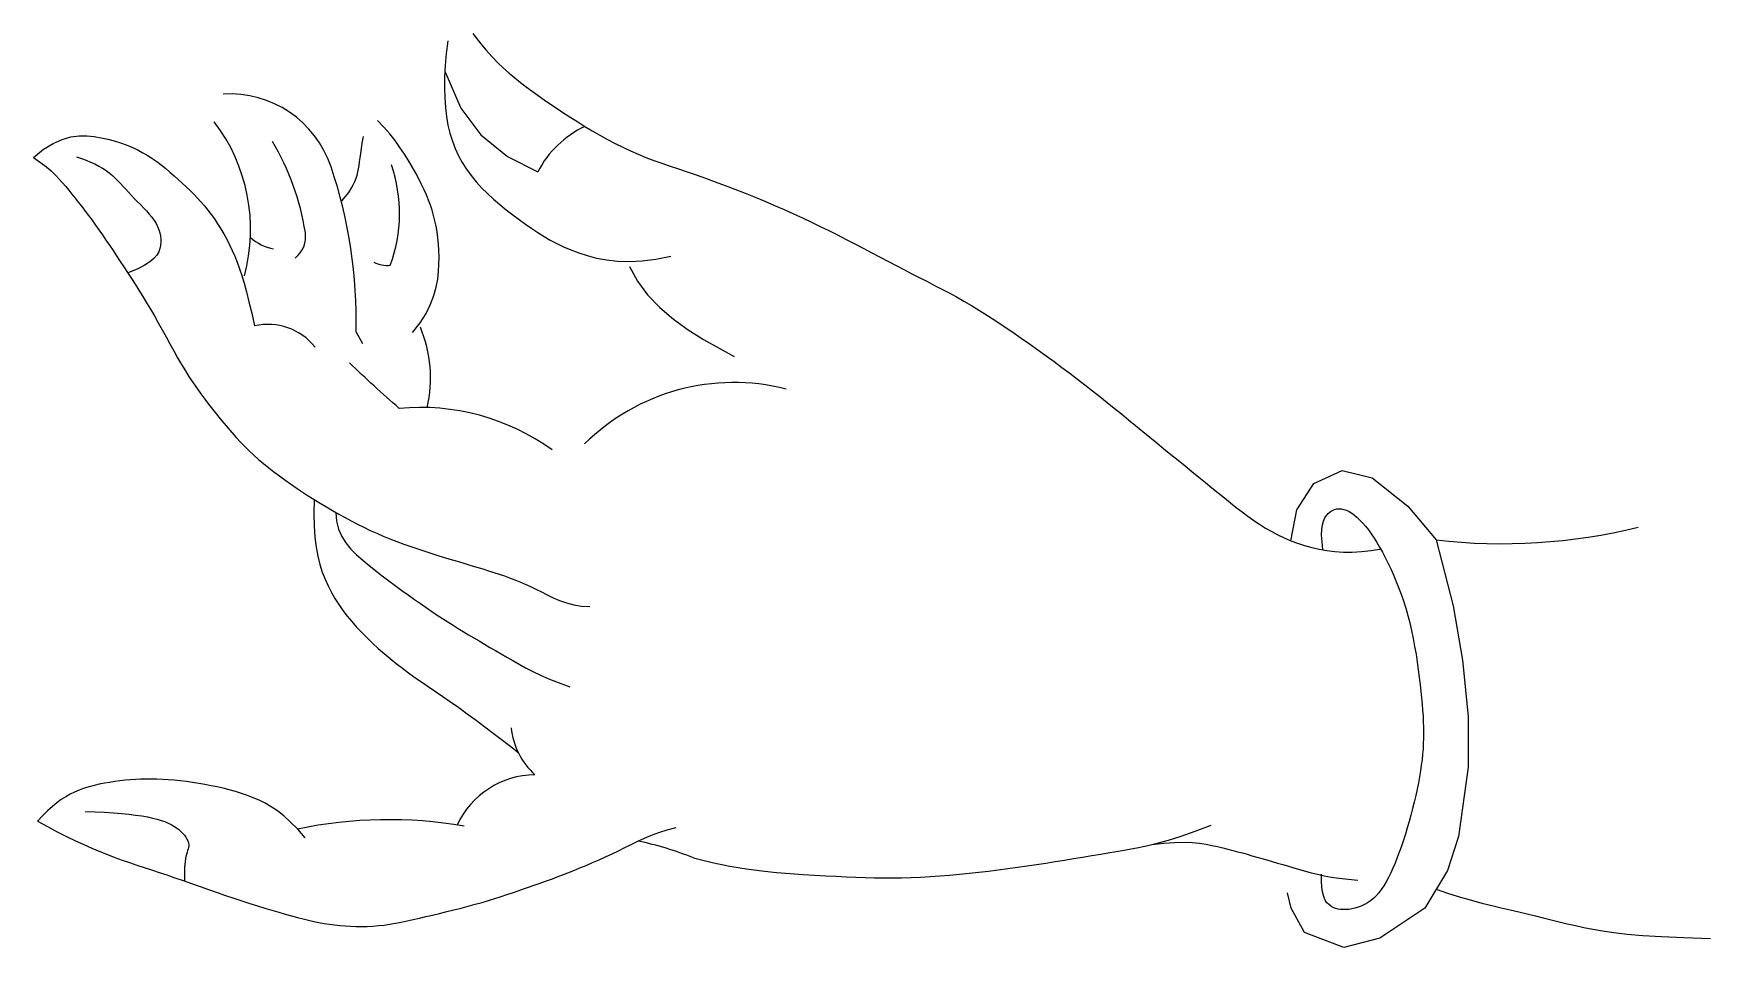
# Model space of a CAD drawing. Extents: x 1447 to 2158, y 1522 to 1909.
import ezdxf

# ---------------------------------------------------------------- set-up
doc = ezdxf.new("R2010")
doc.units = 0
doc.header["$LTSCALE"] = 10
doc.header["$MEASUREMENT"] = 0
for name, color, linetype in [('3', 3, 'CONTINUOUS'), ('4', 4, 'CONTINUOUS'), ('7', 7, 'CONTINUOUS')]:
    doc.layers.add(name, color=color, linetype=linetype)

msp = doc.modelspace()

# ---------------------------------------------------------------- linework, layer by layer
at = {"layer": '3'}
for points in [[(1621.41, 1893.48), (1628.2, 1877.88), (1636.65, 1866.63), (1647.91, 1857.38), (1660.79, 1850.95)], [(1468.94, 1579.88), (1473.21, 1579.71), (1477.19, 1579.5), (1480.88, 1579.26), (1484.29, 1578.97), (1487.44, 1578.66), (1490.32, 1578.31), (1492.94, 1577.93), (1495.33, 1577.51), (1497.48, 1577.06), (1499.41, 1576.58), (1501.15, 1576.06), (1502.71, 1575.51), (1504.12, 1574.92), (1505.39, 1574.29), (1506.54, 1573.62), (1507.6, 1572.9), (1508.58, 1572.15), (1509.48, 1571.36), (1510.28, 1570.55), (1510.99, 1569.73), (1511.59, 1568.91), (1512.08, 1568.11), (1512.45, 1567.34), (1512.69, 1566.6), (1512.81, 1565.91), (1512.81, 1565.25), (1512.72, 1564.6), (1512.56, 1563.94), (1512.35, 1563.24), (1512.11, 1562.49), (1511.87, 1561.66), (1511.64, 1560.74), (1511.44, 1559.71), (1511.28, 1558.57), (1511.15, 1557.34), (1511.06, 1556.04), (1511.01, 1554.67), (1510.99, 1553.26), (1511.01, 1551.81), (1511.07, 1550.34)]]:
    msp.add_lwpolyline(points, dxfattribs=at)
msp.add_lwpolyline([(1591.32, 1812.61, 0.145782), (1598.26, 1811.31, 0.173546), (1598.7, 1853.8, 0.173546)], format="xyb", dxfattribs=at)
at = {"layer": '4'}
for points in [[(1622.6, 1906.47), (1621.98, 1901.01), (1621.54, 1895.89), (1621.28, 1891.07), (1621.2, 1886.53), (1621.3, 1882.25), (1621.59, 1878.2), (1622.05, 1874.37), (1622.7, 1870.73), (1623.54, 1867.26), (1624.56, 1863.94), (1625.77, 1860.76), (1627.16, 1857.72), (1628.74, 1854.8), (1630.51, 1851.99), (1632.46, 1849.28), (1634.59, 1846.66), (1636.91, 1844.12), (1639.38, 1841.66), (1641.97, 1839.29), (1644.65, 1837), (1647.38, 1834.8), (1650.13, 1832.68), (1652.87, 1830.66), (1655.56, 1828.74), (1658.19, 1826.91), (1660.78, 1825.18), (1663.39, 1823.54), (1666.05, 1821.98), (1668.81, 1820.51), (1671.72, 1819.11), (1674.82, 1817.8), (1678.15, 1816.55), (1681.75, 1815.38), (1685.66, 1814.36), (1689.91, 1813.55), (1694.52, 1813.02), (1699.51, 1812.85), (1704.93, 1813.11), (1710.78, 1813.86), (1717.11, 1815.2)], [(1633.2, 1909.49), (1636.06, 1905.8), (1638.77, 1902.54), (1641.35, 1899.66), (1643.83, 1897.09), (1646.25, 1894.77), (1648.63, 1892.65), (1651.01, 1890.67), (1653.4, 1888.77), (1655.84, 1886.9), (1658.34, 1885.04), (1660.9, 1883.19), (1663.52, 1881.35), (1666.2, 1879.51), (1668.96, 1877.66), (1671.79, 1875.81), (1674.7, 1873.93), (1677.69, 1872.04), (1680.75, 1870.15), (1683.87, 1868.28), (1687.04, 1866.43), (1690.25, 1864.64), (1693.5, 1862.92), (1696.76, 1861.28), (1700.03, 1859.75), (1703.31, 1858.34), (1706.61, 1857.02), (1709.95, 1855.76), (1713.34, 1854.55), (1716.82, 1853.36), (1720.38, 1852.15), (1724.07, 1850.9), (1727.88, 1849.58), (1731.85, 1848.18), (1735.93, 1846.69), (1740.1, 1845.13), (1744.33, 1843.51), (1748.58, 1841.84), (1752.82, 1840.13), (1757.02, 1838.4), (1761.14, 1836.65), (1765.16, 1834.89), (1769.09, 1833.13), (1772.94, 1831.36), (1776.72, 1829.57), (1780.45, 1827.77), (1784.13, 1825.96), (1787.79, 1824.13), (1791.43, 1822.27), (1795.07, 1820.39), (1798.7, 1818.5), (1802.31, 1816.61), (1805.87, 1814.73), (1809.39, 1812.88), (1812.85, 1811.06), (1816.23, 1809.29), (1819.53, 1807.58), (1822.73, 1805.94), (1825.86, 1804.35), (1828.95, 1802.78), (1832.01, 1801.19), (1835.08, 1799.57), (1838.19, 1797.89), (1841.35, 1796.11), (1844.6, 1794.21), (1847.95, 1792.17), (1851.39, 1790.01), (1854.89, 1787.74), (1858.45, 1785.38), (1862.03, 1782.95), (1865.61, 1780.47), (1869.17, 1777.97), (1872.69, 1775.46), (1876.15, 1772.96), (1879.56, 1770.47), (1882.91, 1767.99), (1886.21, 1765.51), (1889.46, 1763.04), (1892.66, 1760.58), (1895.82, 1758.12), (1898.94, 1755.66), (1902.03, 1753.2), (1905.08, 1750.75), (1908.11, 1748.29), (1911.12, 1745.83), (1914.12, 1743.37), (1917.11, 1740.91), (1920.1, 1738.45), (1923.1, 1735.99), (1926.1, 1733.54), (1929.11, 1731.09), (1932.11, 1728.65), (1935.08, 1726.24), (1938.01, 1723.86), (1940.89, 1721.52), (1943.72, 1719.23), (1946.46, 1716.98), (1949.13, 1714.8), (1951.73, 1712.69), (1954.27, 1710.64), (1956.77, 1708.66), (1959.24, 1706.75), (1961.71, 1704.92), (1964.18, 1703.18), (1966.68, 1701.51), (1969.21, 1699.93), (1971.79, 1698.44), (1974.42, 1697.05), (1977.12, 1695.76), (1979.89, 1694.57), (1982.74, 1693.49), (1985.69, 1692.53), (1988.73, 1691.68), (1991.89, 1690.96), (1995.17, 1690.38), (1998.6, 1689.97), (2002.17, 1689.74), (2005.91, 1689.73), (2009.83, 1689.94), (2013.95, 1690.41), (2018.27, 1691.15)], [(1607.6, 1782.76), (1610.84, 1786.92), (1613.39, 1790.92), (1615.33, 1794.77), (1616.76, 1798.47), (1617.74, 1802.02), (1618.36, 1805.41), (1618.71, 1808.67), (1618.87, 1811.77), (1618.91, 1814.74), (1618.84, 1817.58), (1618.67, 1820.3), (1618.41, 1822.9), (1618.06, 1825.4), (1617.63, 1827.82), (1617.13, 1830.15), (1616.56, 1832.4), (1615.93, 1834.6), (1615.22, 1836.76), (1614.44, 1838.91), (1613.57, 1841.08), (1612.6, 1843.28), (1611.52, 1845.54), (1610.33, 1847.89), (1609.02, 1850.35), (1607.57, 1852.94), (1605.98, 1855.64), (1604.24, 1858.42), (1602.33, 1861.26), (1600.25, 1864.12), (1598, 1866.99), (1595.54, 1869.83), (1592.89, 1872.63)], [(1577.76, 1838.53), (1579.32, 1840.42), (1580.62, 1842.17), (1581.68, 1843.79), (1582.54, 1845.32), (1583.22, 1846.77), (1583.75, 1848.16), (1584.17, 1849.51), (1584.5, 1850.86), (1584.77, 1852.21), (1585, 1853.62), (1585.22, 1855.13), (1585.45, 1856.79), (1585.7, 1858.64), (1586.01, 1860.73), (1586.39, 1863.1), (1586.86, 1865.81)], [(1447.05, 1857.03), (1450, 1854.9), (1452.49, 1852.95), (1454.6, 1851.15), (1456.41, 1849.46), (1457.98, 1847.85), (1459.38, 1846.28), (1460.69, 1844.72), (1461.97, 1843.13), (1463.29, 1841.48), (1464.64, 1839.76), (1466.03, 1837.98), (1467.45, 1836.15), (1468.9, 1834.26), (1470.35, 1832.33), (1471.83, 1830.34), (1473.3, 1828.31), (1474.78, 1826.24), (1476.26, 1824.13), (1477.75, 1821.98), (1479.24, 1819.78), (1480.75, 1817.55), (1482.26, 1815.27), (1483.8, 1812.95), (1485.35, 1810.6), (1486.92, 1808.2), (1488.5, 1805.75), (1490.11, 1803.25), (1491.72, 1800.7), (1493.35, 1798.08), (1494.98, 1795.4), (1496.62, 1792.65), (1498.27, 1789.82), (1499.91, 1786.91), (1501.55, 1783.95), (1503.19, 1780.96), (1504.83, 1777.97), (1506.48, 1775), (1508.12, 1772.09), (1509.76, 1769.25), (1511.4, 1766.53), (1513.05, 1763.92), (1514.69, 1761.44), (1516.33, 1759.06), (1517.97, 1756.78), (1519.62, 1754.57), (1521.26, 1752.42), (1522.9, 1750.33), (1524.54, 1748.26), (1526.19, 1746.22), (1527.84, 1744.2), (1529.51, 1742.21), (1531.21, 1740.24), (1532.94, 1738.29), (1534.72, 1736.38), (1536.55, 1734.49), (1538.45, 1732.62), (1540.41, 1730.79), (1542.45, 1728.99), (1544.55, 1727.22), (1546.71, 1725.46), (1548.94, 1723.73), (1551.23, 1722.01), (1553.57, 1720.31), (1555.96, 1718.63), (1558.41, 1716.95), (1560.9, 1715.29), (1563.43, 1713.65), (1566, 1712.02), (1568.58, 1710.43), (1571.19, 1708.86), (1573.81, 1707.33), (1576.44, 1705.83), (1579.07, 1704.38), (1581.7, 1702.96), (1584.36, 1701.59), (1587.03, 1700.26), (1589.74, 1698.96), (1592.48, 1697.71), (1595.27, 1696.5), (1598.12, 1695.33), (1601.02, 1694.21), (1603.96, 1693.12), (1606.94, 1692.07), (1609.93, 1691.06), (1612.91, 1690.08), (1615.87, 1689.14), (1618.79, 1688.23), (1621.65, 1687.35), (1624.45, 1686.5), (1627.18, 1685.69), (1629.84, 1684.89), (1632.43, 1684.11), (1634.95, 1683.35), (1637.41, 1682.6), (1639.8, 1681.86), (1642.13, 1681.12), (1644.4, 1680.38), (1646.62, 1679.62), (1648.82, 1678.84), (1651, 1678.02), (1653.19, 1677.15), (1655.39, 1676.2), (1657.63, 1675.18), (1659.92, 1674.06), (1662.28, 1672.85), (1664.73, 1671.6), (1667.3, 1670.36), (1670.01, 1669.21), (1672.9, 1668.2), (1675.99, 1667.4), (1679.3, 1666.87), (1682.86, 1666.68)], [(1699.58, 1810.82), (1702.96, 1804.51), (1707.32, 1798.71), (1712.49, 1793.37), (1718.28, 1788.47), (1724.51, 1783.98), (1731, 1779.87), (1737.57, 1776.12), (1744.02, 1772.68)], [(1583.78, 1782.89), (1586.44, 1778.11)], [(1566, 1712.02), (1565.89, 1706.14), (1566, 1700.87), (1566.33, 1696.13), (1566.85, 1691.87), (1567.55, 1688.01), (1568.42, 1684.5), (1569.43, 1681.27), (1570.59, 1678.25), (1571.86, 1675.38), (1573.26, 1672.65), (1574.77, 1670.02), (1576.4, 1667.5), (1578.14, 1665.05), (1579.98, 1662.66), (1581.94, 1660.32), (1583.99, 1658), (1586.15, 1655.7), (1588.4, 1653.41), (1590.74, 1651.15), (1593.14, 1648.93), (1595.62, 1646.74), (1598.15, 1644.61), (1600.73, 1642.52), (1603.35, 1640.5), (1606, 1638.55), (1608.71, 1636.63), (1611.49, 1634.71), (1614.36, 1632.76), (1617.35, 1630.73), (1620.48, 1628.6), (1623.77, 1626.32), (1627.24, 1623.87), (1630.89, 1621.23), (1634.63, 1618.47), (1638.34, 1615.7), (1641.91, 1612.99), (1645.22, 1610.46), (1648.16, 1608.2), (1650.61, 1606.31), (1652.46, 1604.87)], [(1575.12, 1706.58), (1575.43, 1702.85), (1576.31, 1699.48), (1577.67, 1696.42), (1579.45, 1693.61), (1581.57, 1691.03), (1583.95, 1688.61), (1586.54, 1686.31), (1589.24, 1684.08), (1591.99, 1681.89), (1594.78, 1679.73), (1597.57, 1677.61), (1600.35, 1675.54), (1603.11, 1673.53), (1605.82, 1671.59), (1608.46, 1669.72), (1611.02, 1667.93), (1613.49, 1666.24), (1615.87, 1664.62), (1618.18, 1663.08), (1620.43, 1661.59), (1622.64, 1660.16), (1624.83, 1658.76), (1627.01, 1657.4), (1629.19, 1656.06), (1631.39, 1654.72), (1633.61, 1653.4), (1635.87, 1652.07), (1638.15, 1650.73), (1640.47, 1649.38), (1642.83, 1648.01), (1645.23, 1646.62), (1647.68, 1645.2), (1650.19, 1643.75), (1652.81, 1642.26), (1655.6, 1640.73), (1658.64, 1639.18), (1661.97, 1637.58), (1665.66, 1635.96), (1669.78, 1634.31), (1674.38, 1632.62)], [(1993.53, 1690.67), (1993.12, 1694.06), (1992.96, 1696.92), (1993.04, 1699.32), (1993.31, 1701.29), (1993.75, 1702.9), (1994.32, 1704.2), (1995.01, 1705.25), (1995.78, 1706.1), (1996.6, 1706.8), (1997.47, 1707.36), (1998.38, 1707.76), (1999.33, 1708.02), (2000.32, 1708.12), (2001.34, 1708.07), (2002.4, 1707.86), (2003.48, 1707.5), (2004.59, 1706.97), (2005.72, 1706.29), (2006.87, 1705.45), (2008.03, 1704.46), (2009.21, 1703.34), (2010.39, 1702.07), (2011.58, 1700.67), (2012.78, 1699.14), (2013.97, 1697.49), (2015.17, 1695.71), (2016.36, 1693.82), (2017.54, 1691.81), (2018.72, 1689.69), (2019.89, 1687.46), (2021.05, 1685.13), (2022.21, 1682.69), (2023.34, 1680.16), (2024.46, 1677.52), (2025.55, 1674.79), (2026.6, 1671.97), (2027.61, 1669.05), (2028.57, 1666.04), (2029.47, 1662.94), (2030.31, 1659.75), (2031.07, 1656.48), (2031.76, 1653.15), (2032.38, 1649.79), (2032.95, 1646.43), (2033.45, 1643.11), (2033.91, 1639.85), (2034.32, 1636.67), (2034.69, 1633.62), (2035.02, 1630.71), (2035.31, 1627.93), (2035.56, 1625.27), (2035.77, 1622.71), (2035.93, 1620.24), (2036.05, 1617.84), (2036.12, 1615.49), (2036.15, 1613.19), (2036.12, 1610.91), (2036.05, 1608.65), (2035.92, 1606.38), (2035.73, 1604.09), (2035.49, 1601.77), (2035.2, 1599.41), (2034.84, 1596.98), (2034.42, 1594.49), (2033.94, 1591.91), (2033.41, 1589.26), (2032.82, 1586.56), (2032.18, 1583.83), (2031.5, 1581.07), (2030.78, 1578.32), (2030.03, 1575.58), (2029.24, 1572.87), (2028.43, 1570.21), (2027.6, 1567.61), (2026.75, 1565.08), (2025.87, 1562.62), (2024.98, 1560.26), (2024.07, 1557.98), (2023.15, 1555.82), (2022.21, 1553.77), (2021.25, 1551.84), (2020.28, 1550.04), (2019.28, 1548.37), (2018.25, 1546.82), (2017.19, 1545.41), (2016.08, 1544.13), (2014.92, 1542.98), (2013.71, 1541.96), (2012.43, 1541.09), (2011.11, 1540.34), (2009.77, 1539.72), (2008.41, 1539.21), (2007.06, 1538.82), (2005.73, 1538.53), (2004.45, 1538.34), (2003.22, 1538.25), (2002.06, 1538.24), (2000.97, 1538.32), (1999.96, 1538.49), (1999.01, 1538.73), (1998.13, 1539.06), (1997.31, 1539.46), (1996.55, 1539.95), (1995.85, 1540.51), (1995.2, 1541.15), (1994.62, 1541.94), (1994.11, 1542.93), (1993.68, 1544.19), (1993.33, 1545.78), (1993.07, 1547.78), (1992.91, 1550.24), (1992.86, 1553.24)], [(1448.68, 1575.73), (1453, 1573.39), (1457.11, 1571.24), (1461.03, 1569.27), (1464.77, 1567.45), (1468.36, 1565.78), (1471.81, 1564.25), (1475.15, 1562.85), (1478.39, 1561.55), (1481.55, 1560.35), (1484.66, 1559.22), (1487.74, 1558.16), (1490.81, 1557.12), (1493.9, 1556.1), (1497.04, 1555.08), (1500.25, 1554.03), (1503.55, 1552.93), (1506.95, 1551.77), (1510.45, 1550.56), (1514.02, 1549.31), (1517.62, 1548.04), (1521.24, 1546.76), (1524.85, 1545.5), (1528.42, 1544.26), (1531.93, 1543.07), (1535.35, 1541.93), (1538.68, 1540.85), (1541.91, 1539.82), (1545.04, 1538.86), (1548.05, 1537.95), (1550.95, 1537.11), (1553.72, 1536.32), (1556.36, 1535.59), (1558.87, 1534.92), (1561.26, 1534.3), (1563.57, 1533.74), (1565.81, 1533.24), (1568, 1532.79), (1570.17, 1532.39), (1572.35, 1532.04), (1574.55, 1531.75), (1576.8, 1531.5), (1579.08, 1531.3), (1581.41, 1531.16), (1583.75, 1531.09), (1586.12, 1531.07), (1588.5, 1531.12), (1590.88, 1531.24), (1593.27, 1531.44), (1595.64, 1531.71), (1598.02, 1532.05), (1600.43, 1532.46), (1602.87, 1532.93), (1605.37, 1533.45), (1607.93, 1534.02), (1610.58, 1534.63), (1613.33, 1535.28), (1616.19, 1535.95), (1619.14, 1536.66), (1622.15, 1537.38), (1625.2, 1538.13), (1628.24, 1538.9), (1631.27, 1539.69), (1634.24, 1540.49), (1637.14, 1541.3), (1639.93, 1542.12), (1642.62, 1542.95), (1645.21, 1543.78), (1647.7, 1544.6), (1650.1, 1545.41), (1652.42, 1546.21), (1654.64, 1546.98), (1656.79, 1547.74), (1658.86, 1548.47), (1660.88, 1549.18), (1662.88, 1549.89), (1664.88, 1550.61), (1666.92, 1551.35), (1669.02, 1552.13), (1671.22, 1552.97), (1673.53, 1553.87), (1675.97, 1554.84), (1678.54, 1555.88), (1681.2, 1556.99), (1683.93, 1558.15), (1686.7, 1559.36), (1689.48, 1560.61), (1692.26, 1561.9), (1694.99, 1563.21), (1697.68, 1564.54), (1700.36, 1565.88), (1703.09, 1567.19), (1705.92, 1568.48), (1708.9, 1569.72), (1712.11, 1570.89), (1715.58, 1571.98), (1719.37, 1572.97)], [(1726.75, 1560.12), (1734.72, 1558.21), (1742.19, 1556.69), (1749.2, 1555.52), (1755.76, 1554.63), (1761.91, 1553.98), (1767.66, 1553.5), (1773.04, 1553.15), (1778.08, 1552.86), (1782.81, 1552.6), (1787.26, 1552.36), (1791.49, 1552.14), (1795.55, 1551.96), (1799.48, 1551.81), (1803.34, 1551.71), (1807.18, 1551.66), (1811.04, 1551.66), (1814.95, 1551.73), (1818.94, 1551.86), (1822.97, 1552.04), (1827.04, 1552.27), (1831.15, 1552.56), (1835.28, 1552.89), (1839.42, 1553.26), (1843.56, 1553.67), (1847.69, 1554.12), (1851.81, 1554.6), (1855.91, 1555.11), (1860, 1555.65), (1864.06, 1556.21), (1868.1, 1556.79), (1872.1, 1557.38), (1876.08, 1557.99), (1880.02, 1558.6), (1883.93, 1559.22), (1887.81, 1559.85), (1891.66, 1560.49), (1895.5, 1561.13), (1899.32, 1561.77), (1903.12, 1562.42), (1906.92, 1563.07), (1910.73, 1563.72), (1914.64, 1564.45), (1918.76, 1565.31), (1923.19, 1566.37), (1928.03, 1567.7), (1933.4, 1569.37), (1939.39, 1571.44), (1946.11, 1573.99)]]:
    msp.add_lwpolyline(points, dxfattribs=at)
msp.add_lwpolyline([(1583.78, 1782.89, 0.087476), (1573.14, 1853.03, 0.338583), (1527.4, 1883.84)], format="xyb", dxfattribs=at)
for centre, radius, start, end in [((1699.3, 1830.89), 43.42, 115.29534, 152.48402), ((1559.78, 1763.51), 55.55, 346.99637, 22.78796), ((1743.87, 1671.71), 89.91, 75.72869, 134.74747), ((2069.25, 1935.09), 241.8, 263.39975, 283.82891), ((1680.65, 1618.46), 31.3, 185.72546, 227.45873), ((1674.07, 1429.99), 140.39, 67.96378, 77.9766)]:
    msp.add_arc(centre, radius, start, end, dxfattribs=at)
at = {"layer": '7'}
for points in [[(1447.05, 1857.03), (1451.32, 1860.45), (1455.37, 1862.95), (1459.22, 1864.65), (1462.88, 1865.67), (1466.35, 1866.12), (1469.64, 1866.13), (1472.77, 1865.82), (1475.74, 1865.3), (1478.57, 1864.68), (1481.27, 1863.98), (1483.84, 1863.18), (1486.3, 1862.31), (1488.65, 1861.34), (1490.91, 1860.29), (1493.09, 1859.15), (1495.2, 1857.93), (1497.25, 1856.62), (1499.24, 1855.24), (1501.17, 1853.79), (1503.05, 1852.3), (1504.88, 1850.76), (1506.66, 1849.21), (1508.4, 1847.64), (1510.09, 1846.07), (1511.74, 1844.51), (1513.36, 1842.96), (1514.93, 1841.38), (1516.48, 1839.79), (1517.98, 1838.15), (1519.46, 1836.45), (1520.9, 1834.69), (1522.32, 1832.85), (1523.71, 1830.92), (1525.07, 1828.9), (1526.39, 1826.79), (1527.67, 1824.6), (1528.91, 1822.33), (1530.1, 1819.99), (1531.24, 1817.58), (1532.32, 1815.11), (1533.34, 1812.55), (1534.33, 1809.85), (1535.3, 1806.92), (1536.28, 1803.65), (1537.29, 1799.98), (1538.36, 1795.8), (1539.5, 1791.03), (1540.73, 1785.58)], [(1465.26, 1857.23), (1467.37, 1856.55), (1469.36, 1855.83), (1471.25, 1855.05), (1473.04, 1854.22), (1474.72, 1853.34), (1476.3, 1852.42), (1477.78, 1851.45), (1479.16, 1850.43), (1480.45, 1849.36), (1481.65, 1848.26), (1482.8, 1847.12), (1483.92, 1845.94), (1485.02, 1844.73), (1486.13, 1843.49), (1487.27, 1842.23), (1488.46, 1840.95), (1489.71, 1839.65), (1491.01, 1838.33), (1492.32, 1837.01), (1493.62, 1835.67), (1494.89, 1834.33), (1496.08, 1832.99), (1497.17, 1831.65), (1498.14, 1830.32), (1498.97, 1829), (1499.64, 1827.68), (1500.17, 1826.36), (1500.56, 1825.05), (1500.82, 1823.73), (1500.95, 1822.41), (1500.95, 1821.08), (1500.83, 1819.74), (1500.57, 1818.39), (1500.1, 1817.01), (1499.31, 1815.62), (1498.09, 1814.19), (1496.36, 1812.73), (1494, 1811.22), (1490.91, 1809.67), (1487, 1808.06)], [(1979.89, 1694.57), (1982.5, 1707.63), (1989.67, 1718.77), (2001.62, 1724.34), (2014.37, 1721.16), (2029.51, 1709.22), (2041.46, 1694.9), (2048.63, 1667.04), (2052.62, 1643.96), (2055.01, 1620.09), (2055.01, 1598.6), (2051.02, 1569.16), (2046.24, 1554.83), (2036.68, 1538.91), (2017.56, 1526.18), (2002.42, 1522.2), (1985.69, 1528.57), (1980.11, 1538.91), (1978.52, 1545.28)], [(1562.18, 1568.61), (1559, 1572.27), (1556, 1575.36), (1553.15, 1577.94), (1550.43, 1580.09), (1547.79, 1581.86), (1545.23, 1583.33), (1542.7, 1584.57), (1540.19, 1585.64), (1537.67, 1586.61), (1535.14, 1587.48), (1532.59, 1588.27), (1530.02, 1588.99), (1527.45, 1589.64), (1524.86, 1590.23), (1522.27, 1590.76), (1519.66, 1591.25), (1517.04, 1591.7), (1514.43, 1592.1), (1511.82, 1592.46), (1509.24, 1592.78), (1506.68, 1593.05), (1504.16, 1593.26), (1501.69, 1593.43), (1499.28, 1593.53), (1496.94, 1593.58), (1494.65, 1593.57), (1492.41, 1593.51), (1490.2, 1593.4), (1488.02, 1593.24), (1485.85, 1593.04), (1483.68, 1592.79), (1481.51, 1592.49), (1479.31, 1592.16), (1477.12, 1591.78), (1474.92, 1591.35), (1472.75, 1590.85), (1470.6, 1590.29), (1468.49, 1589.64), (1466.44, 1588.91), (1464.46, 1588.08), (1462.54, 1587.15), (1460.67, 1586.09), (1458.82, 1584.88), (1456.95, 1583.5), (1455.03, 1581.92), (1453.03, 1580.11), (1450.93, 1578.06), (1448.68, 1575.73)], [(1920.97, 1565.84), (1926.13, 1566.43), (1930.66, 1566.73), (1934.63, 1566.8), (1938.12, 1566.66), (1941.21, 1566.37), (1943.97, 1565.95), (1946.48, 1565.46), (1948.82, 1564.93), (1951.05, 1564.4), (1953.2, 1563.86), (1955.29, 1563.33), (1957.34, 1562.79), (1959.36, 1562.24), (1961.38, 1561.67), (1963.42, 1561.1), (1965.49, 1560.51), (1967.6, 1559.9), (1969.77, 1559.27), (1971.98, 1558.63), (1974.24, 1557.97), (1976.53, 1557.3), (1978.86, 1556.62), (1981.23, 1555.94), (1983.62, 1555.25), (1986.05, 1554.56), (1988.55, 1553.88), (1991.19, 1553.22), (1994.02, 1552.6), (1997.08, 1552.03), (2000.44, 1551.53), (2004.14, 1551.11), (2008.25, 1550.78)], [(2041.46, 1546.87), (2046.76, 1545.09), (2051.74, 1543.55), (2056.44, 1542.21), (2060.88, 1541.03), (2065.08, 1539.99), (2069.08, 1539.05), (2072.89, 1538.17), (2076.55, 1537.32), (2080.08, 1536.47), (2083.52, 1535.62), (2086.9, 1534.76), (2090.25, 1533.92), (2093.61, 1533.08), (2097.01, 1532.26), (2100.5, 1531.46), (2104.1, 1530.68), (2107.89, 1529.93), (2112.05, 1529.21), (2116.82, 1528.53), (2122.43, 1527.9), (2129.09, 1527.33), (2137.05, 1526.82), (2146.52, 1526.38), (2157.74, 1526.01)]]:
    msp.add_lwpolyline(points, dxfattribs=at)
for points in [[(1557.9, 1814.34, 0.274461), (1562.24, 1825.18, 0.095645), (1548.35, 1863.77, 0.095645)], [(1666.82, 1733.1, 0.181102), (1602.07, 1750.63, -0.012394), (1580.89, 1769.97)]]:
    msp.add_lwpolyline(points, format="xyb", dxfattribs=at)
for centre, radius, start, end in [((1463.49, 1826.47), 75.55, 344.90783, 37.19943), ((1552.38, 1837.94), 20.02, 227.93626, 259.63957), ((1546.53, 1760.99), 25.26, 38.2142, 103.26371), ((1660.04, 1558.39), 37.01, 90.85238, 154.90013), ((1597.42, 1387.56), 188.79, 80.20287, 101.7735)]:
    msp.add_arc(centre, radius, start, end, dxfattribs=at)

doc.saveas('drawing.dxf')
